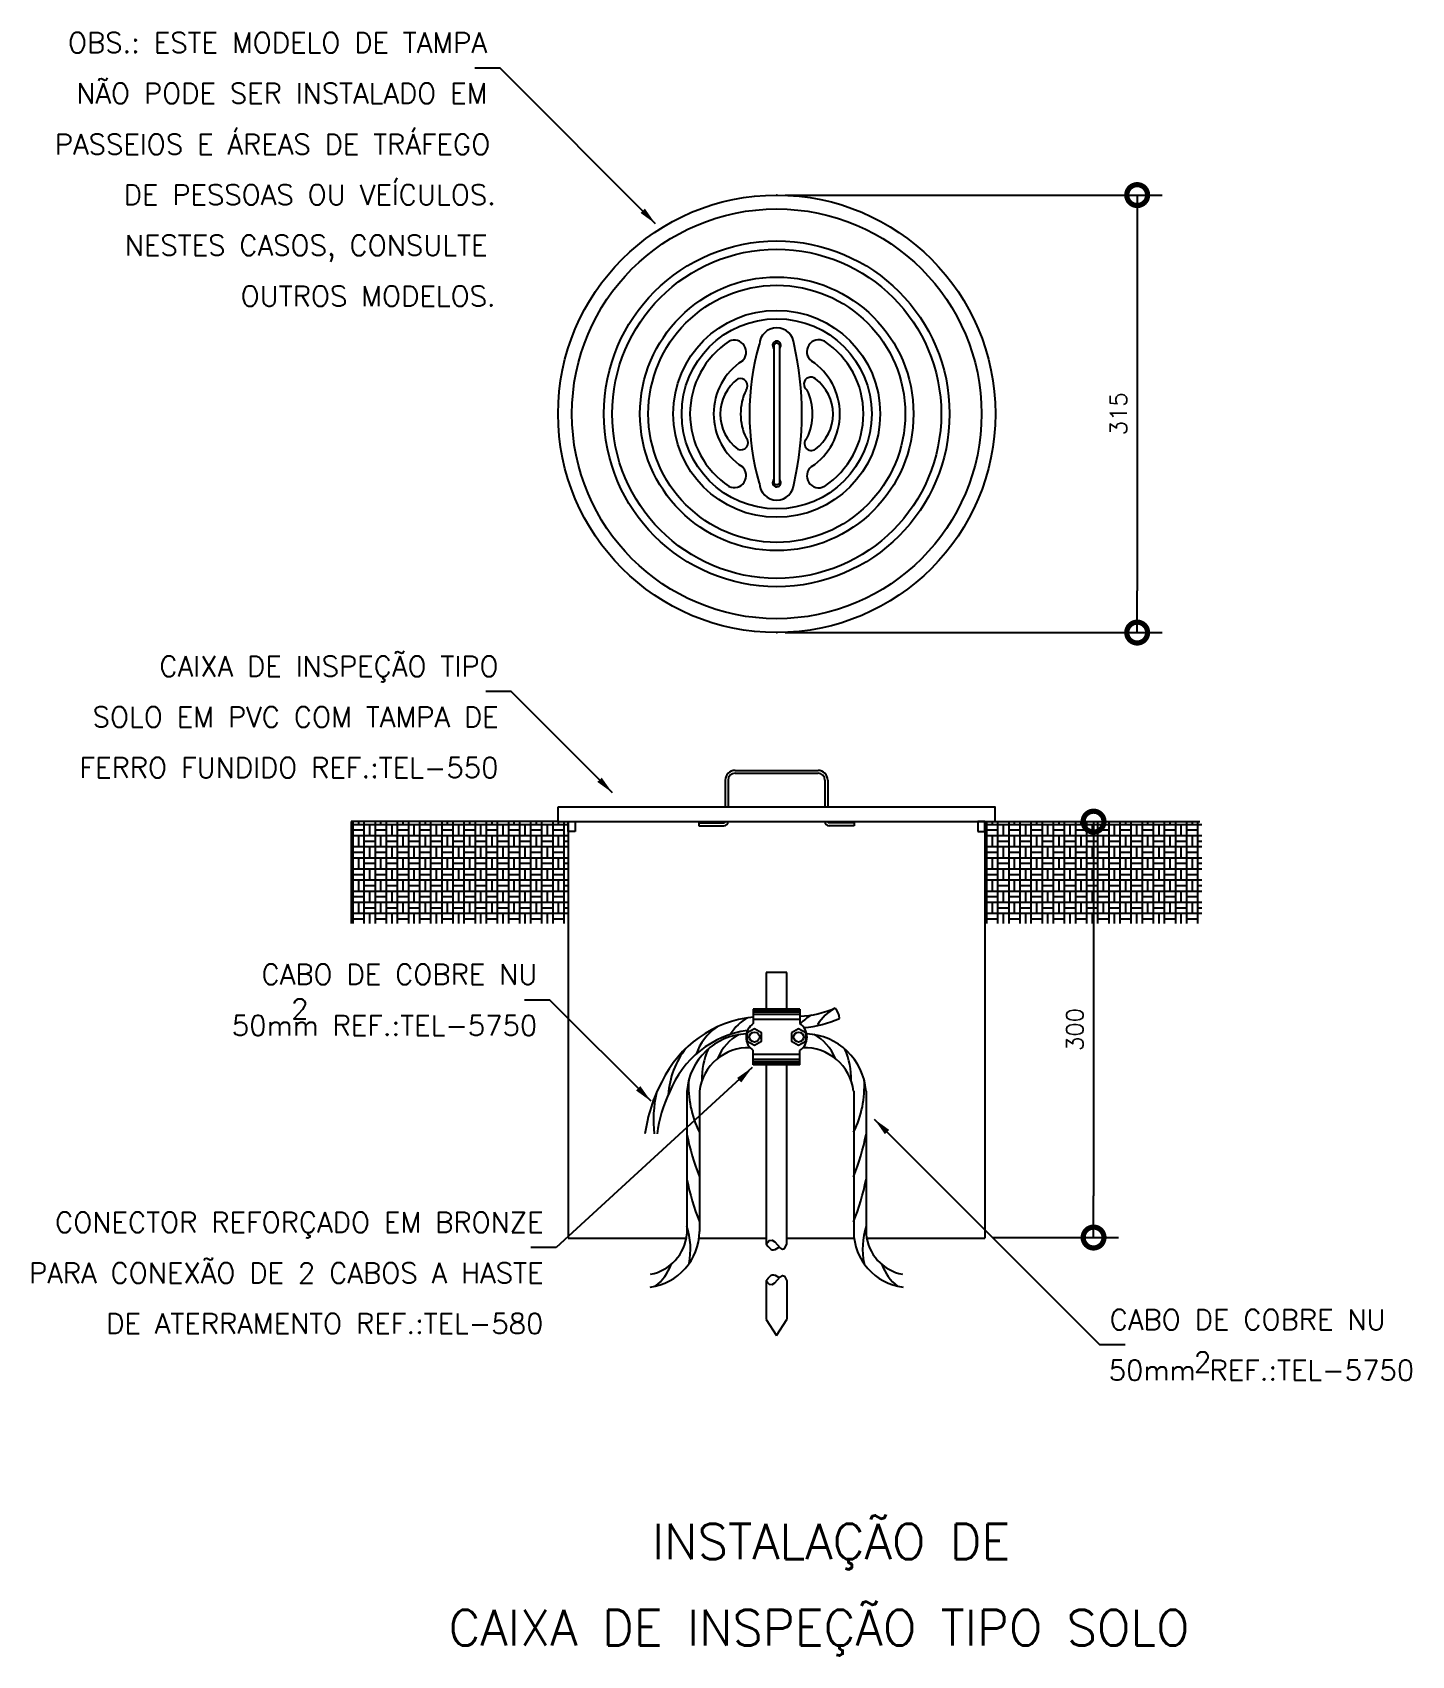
# Model space of a CAD drawing. Header units: millimetres. Extents: x -6590.4 to -6576.8, y -4620.6 to -4604.6.
import ezdxf
from ezdxf.enums import TextEntityAlignment as Align

# ---------------------------------------------------------------- set-up
doc = ezdxf.new("R2010")
doc.units = ezdxf.units.MM
doc.header["$LTSCALE"] = 10
doc.layers.add('Termotécnica', color=7, linetype='Continuous')
doc.styles.add('80CL', font='romans.shx', dxfattribs={"height": 20})
doc.styles.add('r140', font='romans.shx')
doc.styles.add('r80', font='romans.shx')

# ---------------------------------------------------------------- blocks, each defined once
blk = doc.blocks.new('_DOTSMALL')
at = {"color": 0, "linetype": 'ByBlock'}
blk.add_line((0, 0), (-1, 0), dxfattribs=at)
at = {"linetype": 'ByBlock', "const_width": 0.5}
blk.add_lwpolyline([(-0.0625, 0, 1), (0.0625, 0, 1)], format="xyb", close=True, dxfattribs=at)

msp = doc.modelspace()

# ---------------------------------------------------------------- hatches: boundary and pattern name
at = {"layer": 'Termotécnica'}
h = msp.add_hatch(dxfattribs=at)
h.set_pattern_fill('2X2BRIKS', color=1, scale=0.013714, style=0)
h.set_pattern_definition([(0, (-6585.03914, -4613.20032), (0, 0.109716), [0.0137145]), (0, (-6585.03914, -4613.14546), (0.109716, 0.109716), [0.109716, -0.109716]), (90, (-6585.03914, -4613.20032), (-0.109716, 0), [0.0137145]), (90, (-6584.87456, -4613.20032), (-0.109716, 0.109716), [0.109716, -0.109716])])
h.paths.add_polyline_path([(-6585.211, -4612.405), (-6587.255, -4612.405), (-6587.255, -4613.41), (-6585.108, -4613.41), (-6585.108, -4612.405)])
h = msp.add_hatch(dxfattribs=at)
h.set_pattern_fill('2X2BRIKS', color=1, scale=0.013714, style=0)
h.set_pattern_definition([(0, (-6578.77868, -4613.20032), (0, 0.109716), [0.0137145]), (0, (-6578.77868, -4613.14546), (0.109716, 0.109716), [0.109716, -0.109716]), (90, (-6578.77868, -4613.20032), (-0.109716, 0), [0.0137145]), (90, (-6578.6141, -4613.20032), (-0.109716, 0.109716), [0.109716, -0.109716])])
h.paths.add_polyline_path([(-6578.951, -4612.405), (-6580.994, -4612.405), (-6580.994, -4613.41), (-6578.848, -4613.41), (-6578.848, -4612.405)])

# ---------------------------------------------------------------- linework, layer by layer
at = {"layer": 'Termotécnica', "color": 2}
for p, q in [((-6585.782, -4604.965), (-6586.032, -4604.965)), ((-6584.247, -4606.501), (-6585.782, -4604.965)), ((-6585.673, -4611.121), (-6585.923, -4611.121)), ((-6584.673, -4612.12), (-6585.673, -4611.121)), ((-6580.994, -4612.405), (-6578.87, -4612.405)), ((-6585.29, -4614.167), (-6585.54, -4614.167)), ((-6584.291, -4615.167), (-6585.29, -4614.167)), ((-6583.291, -4614.832), (-6585.228, -4616.611)), ((-6582.086, -4615.342), (-6579.856, -4617.571)), ((-6585.228, -4616.611), (-6585.478, -4616.611)), ((-6579.606, -4617.571), (-6579.856, -4617.571))]:
    msp.add_line(p, q, dxfattribs=at)
at = {"layer": 'Termotécnica', "color": 1, "linetype": 'ByBlock'}
for p, q in [((-6582.967, -4606.218), (-6579.241, -4606.218)), ((-6579.488, -4606.629), (-6579.488, -4610.126)), ((-6582.967, -4610.538), (-6579.241, -4610.538)), ((-6580.809, -4612.405), (-6579.672, -4612.405)), ((-6579.919, -4612.816), (-6579.919, -4616.101)), ((-6580.912, -4616.512), (-6579.672, -4616.512))]:
    msp.add_line(p, q, dxfattribs=at)
at = {"layer": 'Termotécnica', "color": 3}
for p, q in [((-6583.077, -4607.699), (-6583.077, -4609.065)), ((-6583.022, -4607.699), (-6583.022, -4609.065)), ((-6583.281, -4614.258), (-6583.281, -4614.399)), ((-6582.822, -4614.258), (-6583.281, -4614.258)), ((-6582.822, -4614.258), (-6582.822, -4614.399)), ((-6583.281, -4614.806), (-6583.281, -4614.665)), ((-6582.822, -4614.806), (-6582.822, -4614.665)), ((-6582.822, -4614.806), (-6583.281, -4614.806))]:
    msp.add_line(p, q, dxfattribs=at)
at = {"layer": 'Termotécnica', "color": 4, "ltscale": 10}
for p, q in [((-6583.557, -4611.995), (-6583.557, -4612.261)), ((-6583.53, -4611.995), (-6583.53, -4612.261)), ((-6583.461, -4611.899), (-6582.641, -4611.899)), ((-6583.461, -4611.927), (-6582.641, -4611.927)), ((-6582.573, -4611.995), (-6582.573, -4612.261)), ((-6582.545, -4611.995), (-6582.545, -4612.261)), ((-6583.82, -4612.418), (-6583.82, -4612.446)), ((-6583.82, -4612.418), (-6583.571, -4612.418)), ((-6583.82, -4612.446), (-6583.571, -4612.446)), ((-6582.283, -4612.418), (-6582.532, -4612.418)), ((-6582.283, -4612.446), (-6582.532, -4612.446)), ((-6582.283, -4612.418), (-6582.283, -4612.446))]:
    msp.add_line(p, q, dxfattribs=at)
at = {"layer": 'Termotécnica', "color": 1}
for p, q in [((-6587.255, -4612.405), (-6587.255, -4613.41)), ((-6582.822, -4614.273), (-6583.281, -4614.273)), ((-6582.822, -4614.286), (-6583.281, -4614.286)), ((-6582.822, -4614.309), (-6583.281, -4614.309)), ((-6582.822, -4614.358), (-6583.281, -4614.358)), ((-6582.822, -4614.706), (-6583.281, -4614.706)), ((-6582.822, -4614.755), (-6583.281, -4614.755)), ((-6582.822, -4614.778), (-6583.281, -4614.778)), ((-6582.822, -4614.791), (-6583.281, -4614.791))]:
    msp.add_line(p, q, dxfattribs=at)
at = {"layer": 'Termotécnica', "color": 2, "ltscale": 10}
for p, q in [((-6585.211, -4612.405), (-6587.255, -4612.405)), ((-6582.949, -4613.896), (-6583.153, -4613.896)), ((-6583.153, -4613.896), (-6583.153, -4614.258)), ((-6582.949, -4614.258), (-6582.949, -4613.896)), ((-6583.153, -4614.806), (-6583.153, -4616.576)), ((-6582.949, -4616.576), (-6582.949, -4614.806)), ((-6583.936, -4615.066), (-6583.936, -4616.479)), ((-6583.813, -4615.067), (-6583.813, -4616.454)), ((-6582.289, -4615.067), (-6582.289, -4616.454)), ((-6582.166, -4615.066), (-6582.166, -4616.479)), ((-6585.108, -4616.519), (-6583.942, -4616.519)), ((-6583.818, -4616.519), (-6583.153, -4616.519)), ((-6582.949, -4616.519), (-6582.285, -4616.519)), ((-6582.161, -4616.519), (-6580.994, -4616.519)), ((-6583.153, -4616.938), (-6583.153, -4617.322)), ((-6582.949, -4616.938), (-6582.949, -4617.322)), ((-6583.153, -4617.322), (-6583.052, -4617.478)), ((-6583.052, -4617.478), (-6582.949, -4617.322))]:
    msp.add_line(p, q, dxfattribs=at)
at = {"layer": 'Termotécnica', "color": 5, "ltscale": 10}
for p, q in [((-6585.108, -4612.405), (-6585.108, -4616.519)), ((-6580.994, -4612.405), (-6580.994, -4616.519))]:
    msp.add_line(p, q, dxfattribs=at)
at = {"layer": 'Termotécnica', "color": 3, "ltscale": 10}
for points in [[(-6585.211, -4612.261), (-6585.211, -4612.405), (-6580.891, -4612.405), (-6580.891, -4612.261)], [(-6585.04, -4612.501), (-6585.108, -4612.501), (-6585.108, -4612.405), (-6585.04, -4612.405)], [(-6581.063, -4612.501), (-6580.994, -4612.501), (-6580.994, -4612.405), (-6581.063, -4612.405)]]:
    msp.add_lwpolyline(points, close=True, dxfattribs=at)
at = {"layer": 'Termotécnica', "color": 2}
for points in [[(-6583.34, -4614.491), (-6583.34, -4614.573), (-6583.269, -4614.614), (-6583.198, -4614.573), (-6583.198, -4614.491), (-6583.269, -4614.45)], [(-6582.904, -4614.491), (-6582.904, -4614.573), (-6582.833, -4614.614), (-6582.762, -4614.573), (-6582.762, -4614.491), (-6582.833, -4614.45)]]:
    msp.add_lwpolyline(points, close=True, dxfattribs=at)
at = {"layer": 'Termotécnica', "color": 2, "ltscale": 10}
for points in [[(-6583.153, -4616.576), (-6583.123, -4616.54), (-6583.094, -4616.537), (-6583.067, -4616.556), (-6583.041, -4616.585), (-6583.016, -4616.613), (-6582.993, -4616.628), (-6582.971, -4616.62), (-6582.949, -4616.576)], [(-6583.153, -4616.576), (-6583.134, -4616.6), (-6583.118, -4616.618), (-6583.105, -4616.63), (-6583.093, -4616.635), (-6583.08, -4616.635), (-6583.065, -4616.63), (-6583.047, -4616.62), (-6583.023, -4616.605)], [(-6583.153, -4616.938), (-6583.134, -4616.913), (-6583.118, -4616.896), (-6583.105, -4616.884), (-6583.093, -4616.879), (-6583.08, -4616.879), (-6583.065, -4616.884), (-6583.047, -4616.894), (-6583.023, -4616.909)], [(-6583.153, -4616.938), (-6583.123, -4616.974), (-6583.094, -4616.977), (-6583.067, -4616.958), (-6583.041, -4616.929), (-6583.016, -4616.901), (-6582.993, -4616.886), (-6582.971, -4616.894), (-6582.949, -4616.938)]]:
    msp.add_lwpolyline(points, dxfattribs=at)
at = {"layer": 'Termotécnica', "color": 2}
for centre, radius in [((-6583.049, -4608.378), 2.16), ((-6583.049, -4608.378), 2.023), ((-6583.049, -4608.378), 1.707), ((-6583.049, -4608.378), 1.625), ((-6583.049, -4608.378), 1.351), ((-6583.049, -4608.378), 1.269), ((-6583.049, -4608.378), 1.022), ((-6583.049, -4608.378), 0.939), ((-6583.269, -4614.532), 0.0492), ((-6582.833, -4614.532), 0.0492)]:
    msp.add_circle(centre, radius, dxfattribs=at)
for centre, radius, start, end in [((-6583.049, -4608.378), 0.857, 123.3293, 236.6707), ((-6583.469, -4607.768), 0.118, 311.0015, 115.6572), ((-6583.049, -4607.701), 0.172, 2.7029, 177.2971), ((-6583.049, -4607.701), 0.0411, 311.2525, 227.6269), ((-6582.635, -4607.764), 0.117, 61.2824, 232.059), ((-6583.049, -4608.378), 0.857, 303.3293, 56.6707), ((-6580.873, -4608.378), 2.446, 163.7392, 196.2608), ((-6585.885, -4608.378), 3.084, 347.1709, 12.8291), ((-6583.049, -4608.378), 0.624, 123.3293, 236.6707), ((-6583.049, -4608.378), 0.624, 303.3293, 56.6707), ((-6583.178, -4608.38), 0.43, 126.388, 233.612), ((-6583.408, -4608.1), 0.0712, 321.9849, 110.7911), ((-6582.86, -4608.38), 0.546, 154.3836, 205.6164), ((-6582.712, -4608.085), 0.0689, 47.9695, 238.4729), ((-6583.25, -4608.38), 0.555, 334.7908, 25.2092), ((-6582.924, -4608.38), 0.432, 306.7788, 53.2212), ((-6583.402, -4608.664), 0.0696, 243.4743, 43.7497), ((-6582.706, -4608.671), 0.0686, 127.5223, 306.0353), ((-6583.469, -4608.989), 0.118, 243.9269, 49.4144), ((-6582.634, -4608.991), 0.117, 128.2749, 298.3838), ((-6583.049, -4609.058), 0.171, 181.5771, 358.4229), ((-6583.049, -4609.058), 0.0411, 132.3731, 48.7475)]:
    msp.add_arc(centre, radius, start, end, dxfattribs=at)
at = {"layer": 'Termotécnica', "color": 3}
for centre, radius, start, end in [((-6583.05, -4607.71), 0.0296, 22.1131, 157.8869), ((-6583.05, -4609.041), 0.0363, 220.8736, 319.1264), ((-6583.192, -4614.532), 0.16, 123.6125, 236.3875), ((-6582.91, -4614.532), 0.16, 303.6125, 56.3875)]:
    msp.add_arc(centre, radius, start, end, dxfattribs=at)
at = {"layer": 'Termotécnica', "color": 4}
for centre, radius, start, end in [((-6583.461, -4611.995), 0.096, 90, 180), ((-6583.461, -4611.995), 0.0686, 90, 180), ((-6582.641, -4611.995), 0.096, 0, 90), ((-6582.641, -4611.995), 0.0686, 0, 90)]:
    msp.add_arc(centre, radius, start, end, dxfattribs=at)
at = {"layer": 'Termotécnica', "color": 4, "ltscale": 10}
for centre, radius, start, end in [((-6583.571, -4612.405), 0.0411, 270, 0), ((-6583.571, -4612.405), 0.0137, 270, 0), ((-6582.532, -4612.405), 0.0411, 180, 270), ((-6582.532, -4612.405), 0.0137, 180, 270)]:
    msp.add_arc(centre, radius, start, end, dxfattribs=at)
at = {"layer": 'Termotécnica', "color": 2, "ltscale": 10}
for centre, radius, start, end in [((-6582.864, -4613.349), 0.979, 272.4866, 293.6489), ((-6582.6, -4614.36), 0.172, 3.7059, 41.5339), ((-6583.168, -4615.454), 1.124, 95.7504, 154.7116), ((-6582.883, -4613.32), 1.124, 275.291, 293.8497), ((-6583.197, -4615.435), 0.979, 98.2967, 158.6002), ((-6583.324, -4615.114), 0.614, 92.34, 175.4685), ((-6582.779, -4615.114), 0.614, 4.5315, 87.66), ((-6583.328, -4615.126), 0.489, 88.0223, 173.0449), ((-6582.775, -4615.126), 0.489, 6.9551, 91.9777), ((-6582.846, -4615.689), 1.518, 151.8618, 172.43), ((-6583.032, -4615.623), 1.206, 153.1028, 173.6375), ((-6584.371, -4616.448), 0.558, 277.2155, 359.3933), ((-6584.38, -4616.438), 0.445, 280.7204, 354.6819), ((-6581.731, -4616.448), 0.558, 180.6067, 262.7845), ((-6581.723, -4616.438), 0.445, 185.3181, 259.2796)]:
    msp.add_arc(centre, radius, start, end, dxfattribs=at)
at = {"layer": 'Termotécnica', "color": 1}
for centre, radius, start, end in [((-6583.114, -4614.741), 0.457, 118.936, 148.8339), ((-6582.485, -4614.715), 0.457, 118.936, 136.7056), ((-6582.254, -4614.647), 0.457, 118.936, 148.8339), ((-6583.339, -4614.879), 0.537, 123.7063, 160.7562), ((-6583.203, -4614.913), 0.461, 118.3697, 158.14), ((-6583.622, -4614.133), 0.477, 306.1198, 306.2366), ((-6582.9, -4614.913), 0.461, 21.86, 61.6303), ((-6583.293, -4615.153), 0.829, 141.8183, 176.4428), ((-6583.026, -4614.951), 0.763, 156.9112, 180.9586), ((-6583.077, -4614.951), 0.763, 359.0414, 23.0888), ((-6582.908, -4615.019), 1.012, 176.4221, 206.5174), ((-6583.195, -4615.019), 1.012, 333.4826, 3.5779), ((-6583.001, -4615.352), 1.266, 167.7151, 186.2066), ((-6581.626, -4615.041), 2.354, 191.0516, 201.7027), ((-6584.477, -4615.041), 2.354, 338.2973, 348.9484), ((-6581.626, -4615.486), 2.354, 191.0516, 201.7027), ((-6584.477, -4615.486), 2.354, 338.2973, 348.9484), ((-6584.634, -4616.624), 0.733, 348.5244, 17.7747), ((-6581.468, -4616.624), 0.733, 162.2253, 191.4756), ((-6584.542, -4616.617), 0.477, 307.9768, 340.2359), ((-6581.561, -4616.617), 0.477, 199.7641, 232.0232)]:
    msp.add_arc(centre, radius, start, end, dxfattribs=at)
at = {"layer": 'Termotécnica', "color": 1, "linetype": 'ByBlock'}
for p in [(-6583.049, -4606.218), (-6583.049, -4610.538), (-6580.891, -4612.405)]:
    msp.add_point(p, dxfattribs=at)
at = {"layer": 'Termotécnica', "color": 2}
for points in [[(-6584.352, -4606.351), (-6584.395, -4606.394), (-6584.247, -4606.501)], [(-6584.778, -4611.971), (-6584.821, -4612.013), (-6584.673, -4612.12)], [(-6583.441, -4614.937), (-6583.399, -4614.98), (-6583.291, -4614.832)], [(-6584.396, -4615.017), (-6584.439, -4615.06), (-6584.291, -4615.167)], [(-6581.981, -4615.491), (-6581.938, -4615.449), (-6582.086, -4615.342)]]:
    msp.add_solid(points, dxfattribs=at)

# ---------------------------------------------------------------- block references
at = {"layer": 'Termotécnica', "color": 2, "xscale": 0.411428571428587, "yscale": 0.411428571428587, "zscale": 0.4114285714285715}
for p, rotation in [((-6579.488, -4606.218), 90), ((-6579.488, -4610.538), 270)]:
    msp.add_blockref('_DOTSMALL', p, dxfattribs=dict(at, rotation=rotation))
at = {"layer": 'Termotécnica', "color": 2, "linetype": 'ByBlock', "xscale": 0.411428571428587, "yscale": 0.411428571428587, "zscale": 0.4114285714285715}
for p, rotation in [((-6579.919, -4612.405), 90), ((-6579.919, -4616.512), 270)]:
    msp.add_blockref('_DOTSMALL', p, dxfattribs=dict(at, rotation=rotation))

# ---------------------------------------------------------------- texts
at = {"layer": 'Termotécnica', "color": 2, "style": 'r80'}
for s, p in [('OBS.: ESTE MODELO DE TAMPA', (-6585.912, -4604.812)), ('NÃO PODE SER INSTALADO EM', (-6585.907, -4605.313)), ('PASSEIOS E ÁREAS DE TRÁFEGO', (-6585.879, -4605.816)), ('DE PESSOAS OU VEÍCULOS.', (-6585.824, -4606.315)), ('NESTES CASOS, CONSULTE', (-6585.907, -4606.815)), ('OUTROS MODELOS.', (-6585.826, -4607.316)), ('CAIXA DE INSPEÇÃO TIPO', (-6585.797, -4610.971)), ('SOLO EM PVC COM TAMPA DE', (-6585.797, -4611.471)), ('FERRO FUNDIDO REF.:TEL-550', (-6585.798, -4611.971)), ('CABO DE COBRE NU', (-6585.414, -4614.014)), ('50mm REF.:TEL-5750', (-6585.415, -4614.518)), ('CONECTOR REFORÇADO EM BRONZE', (-6585.353, -4616.462)), ('PARA CONEXÃO DE 2 CABOS A HASTE', (-6585.354, -4616.962)), ('DE ATERRAMENTO REF.:TEL-580', (-6585.354, -4617.461))]:
    msp.add_text(s, height=0.2, dxfattribs=at).set_placement(p, align=Align.RIGHT)
for s, p in [('2', (-6587.846, -4614.354)), ('CABO DE COBRE NU', (-6579.76, -4617.422)), ('50mm REF.:TEL-5750', (-6579.769, -4617.922)), ('2', (-6578.927, -4617.842))]:
    msp.add_text(s, height=0.2, dxfattribs=at).set_placement(p)
at = {"layer": 'Termotécnica', "color": 5, "style": 'r140'}
for s, p in [(' INSTALAÇÃO DE', (-6582.631, -4619.794)), ('CAIXA DE INSPEÇÃO TIPO SOLO', (-6582.631, -4620.645))]:
    msp.add_text(s, height=0.35, dxfattribs=at).set_placement(p, align=Align.BOTTOM_CENTER)
at = {"layer": 'Termotécnica', "color": 1, "linetype": 'ByBlock', "char_height": 0.1646, "attachment_point": 5, "rotation": 90, "style": '80CL'}
for s, insert in [('315', (-6579.673, -4608.378)), ('300', (-6580.104, -4614.458))]:
    msp.add_mtext(s, dxfattribs=dict(at, insert=insert))

doc.saveas('drawing.dxf')
